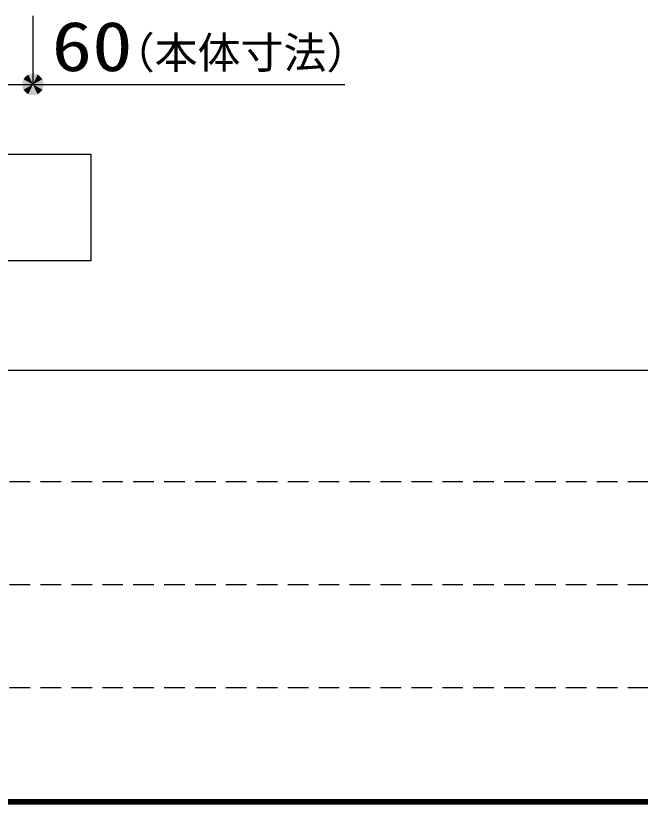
# Model space of a CAD drawing. Units: millimetres, scale not verified. Extents: x -8093 to 8093, y -5792 to 5792.
# Drawn here: x -4528 to -3437, y -5792 to -4415 of the extents above; entities that cross this region are included whole.
import ezdxf
from ezdxf.enums import TextEntityAlignment as Align

# ---------------------------------------------------------------- set-up
doc = ezdxf.new("R2010")
doc.units = ezdxf.units.MM
doc.header["$LTSCALE"] = 30
doc.linetypes.add('DASHED1', pattern=[1.8, 1.2, -0.6])
for name, color, linetype, lineweight in [('0-0_Axis_waku', 7, 'Continuous', 25), ('0-1_00クル-フ-0躯体', 3, 'Continuous', 25), ('0-3_00クル-フ-6寸法', 132, 'Continuous', 25)]:
    doc.layers.add(name, color=color, linetype=linetype, lineweight=lineweight)
doc.styles.add('ＭＳ ゴシック', font='')
doc.styles.get('ＭＳ ゴシック').set_extended_font_data('MS Gothic')

msp = doc.modelspace()

# ---------------------------------------------------------------- linework, layer by layer
at = {"layer": '0-0_Axis_waku'}
for p, q in [((-8085, -5034), (8085, -5034)), ((8086.8, -5785.8), (-8086.8, -5785.8)), ((8086.2, -5785.2), (-8086.2, -5785.2)), ((8085.6, -5784.6), (-8085.6, -5784.6)), ((-8085, -5784), (8085, -5784)), ((8093.4, -5792.4), (-8093.4, -5792.4)), ((8092.8, -5791.8), (-8092.8, -5791.8)), ((8092.2, -5791.2), (-8092.2, -5791.2)), ((8091.6, -5790.6), (-8091.6, -5790.6)), ((8091, -5790), (-8091, -5790)), ((8090.4, -5789.4), (-8090.4, -5789.4)), ((8089.8, -5788.8), (-8089.8, -5788.8)), ((8089.2, -5788.2), (-8089.2, -5788.2)), ((8088.6, -5787.6), (-8088.6, -5787.6)), ((8088, -5787), (-8088, -5787)), ((8087.4, -5786.4), (-8087.4, -5786.4))]:
    msp.add_line(p, q, dxfattribs=at)
at = {"layer": '0-0_Axis_waku', "linetype": 'DASHED1'}
for p, q in [((-75, -5229), (-8085, -5229)), ((-75, -5409), (-8085, -5409)), ((-75, -5589), (-8085, -5589))]:
    msp.add_line(p, q, dxfattribs=at)
at = {"layer": '0-1_00クル-フ-0躯体'}
msp.add_lwpolyline([(-4396.85, -4656.82), (-4396.85, -4843.13), (-6426.18, -4843.13), (-6426.18, -4656.82)], close=True, dxfattribs=at)
at = {"layer": '0-3_00クル-フ-6寸法', "color": 4}
for p, q in [((-4498.23, -4414.75), (-4498.23, -4534.75)), ((-4558.23, -4534.75), (-4498.23, -4534.75)), ((-4498.23, -4534.75), (-3953.49, -4534.75))]:
    msp.add_line(p, q, dxfattribs=at)
at = {"layer": '0-3_00クル-フ-6寸法'}
for points in [[(-4498.23, -4534.75), (-4508.28, -4518.92), (-4506.22, -4517.79)], [(-4498.23, -4534.75), (-4506.22, -4517.79), (-4504.03, -4516.92)], [(-4498.23, -4534.75), (-4504.03, -4516.92), (-4501.75, -4516.33)], [(-4498.23, -4534.75), (-4501.75, -4516.33), (-4499.41, -4516.04)], [(-4498.23, -4534.75), (-4499.41, -4516.04), (-4497.06, -4516.04)], [(-4498.23, -4534.75), (-4497.06, -4516.04), (-4494.72, -4516.33)], [(-4498.23, -4534.75), (-4494.72, -4516.33), (-4492.44, -4516.92)], [(-4498.23, -4534.75), (-4492.44, -4516.92), (-4490.25, -4517.79)], [(-4498.23, -4534.75), (-4490.25, -4517.79), (-4488.19, -4518.92)], [(-4498.23, -4534.75), (-4516.98, -4534.75), (-4516.84, -4532.4)], [(-4498.23, -4534.75), (-4516.84, -4532.4), (-4516.4, -4530.09)], [(-4498.23, -4534.75), (-4516.4, -4530.09), (-4515.67, -4527.85)], [(-4498.23, -4534.75), (-4515.67, -4527.85), (-4514.67, -4525.72)], [(-4498.23, -4534.75), (-4514.67, -4525.72), (-4513.4, -4523.73)], [(-4498.23, -4534.75), (-4513.4, -4523.73), (-4511.9, -4521.92)], [(-4498.23, -4534.75), (-4511.9, -4521.92), (-4510.19, -4520.3)], [(-4498.23, -4534.75), (-4510.19, -4520.3), (-4508.28, -4518.92)], [(-4498.23, -4534.75), (-4488.19, -4518.92), (-4486.28, -4520.3)], [(-4498.23, -4534.75), (-4486.28, -4520.3), (-4484.57, -4521.92)], [(-4498.23, -4534.75), (-4484.57, -4521.92), (-4483.07, -4523.73)], [(-4498.23, -4534.75), (-4483.07, -4523.73), (-4481.8, -4525.72)], [(-4498.23, -4534.75), (-4481.8, -4525.72), (-4480.8, -4527.85)], [(-4498.23, -4534.75), (-4480.8, -4527.85), (-4480.07, -4530.09)], [(-4498.23, -4534.75), (-4480.07, -4530.09), (-4479.63, -4532.4)], [(-4498.23, -4534.75), (-4479.63, -4532.4), (-4479.48, -4534.75)], [(-4498.23, -4534.75), (-4516.84, -4537.1), (-4516.98, -4534.75)], [(-4498.23, -4534.75), (-4516.4, -4539.41), (-4516.84, -4537.1)], [(-4498.23, -4534.75), (-4515.67, -4541.65), (-4516.4, -4539.41)], [(-4498.23, -4534.75), (-4514.67, -4543.78), (-4515.67, -4541.65)], [(-4498.23, -4534.75), (-4513.4, -4545.77), (-4514.67, -4543.78)], [(-4498.23, -4534.75), (-4511.9, -4547.59), (-4513.4, -4545.77)], [(-4498.23, -4534.75), (-4510.19, -4549.2), (-4511.9, -4547.59)], [(-4498.23, -4534.75), (-4508.28, -4550.58), (-4510.19, -4549.2)], [(-4498.23, -4534.75), (-4506.22, -4551.72), (-4508.28, -4550.58)], [(-4498.23, -4534.75), (-4504.03, -4552.58), (-4506.22, -4551.72)], [(-4498.23, -4534.75), (-4501.75, -4553.17), (-4504.03, -4552.58)], [(-4498.23, -4534.75), (-4499.41, -4553.46), (-4501.75, -4553.17)], [(-4498.23, -4534.75), (-4497.06, -4553.46), (-4499.41, -4553.46)], [(-4498.23, -4534.75), (-4494.72, -4553.17), (-4497.06, -4553.46)], [(-4498.23, -4534.75), (-4492.44, -4552.58), (-4494.72, -4553.17)], [(-4498.23, -4534.75), (-4490.25, -4551.72), (-4492.44, -4552.58)], [(-4498.23, -4534.75), (-4488.19, -4550.58), (-4490.25, -4551.72)], [(-4498.23, -4534.75), (-4486.28, -4549.2), (-4488.19, -4550.58)], [(-4498.23, -4534.75), (-4484.57, -4547.59), (-4486.28, -4549.2)], [(-4498.23, -4534.75), (-4483.07, -4545.77), (-4484.57, -4547.59)], [(-4498.23, -4534.75), (-4481.8, -4543.78), (-4483.07, -4545.77)], [(-4498.23, -4534.75), (-4480.8, -4541.65), (-4481.8, -4543.78)], [(-4498.23, -4534.75), (-4480.07, -4539.41), (-4480.8, -4541.65)], [(-4498.23, -4534.75), (-4479.63, -4537.1), (-4480.07, -4539.41)], [(-4498.23, -4534.75), (-4479.48, -4534.75), (-4479.63, -4537.1)]]:
    msp.add_solid(points, dxfattribs=at)

# ---------------------------------------------------------------- texts
at = {"layer": '0-3_00クル-フ-6寸法', "color": 3, "style": 'ＭＳ ゴシック', "width": 1.2}
msp.add_text('60', height=86.66, dxfattribs=at).set_placement((-4465.57, -4537.42), align=Align.BOTTOM_LEFT)
at = {"layer": '0-3_00クル-フ-6寸法', "color": 4, "style": 'ＭＳ ゴシック'}
msp.add_text('（本体寸法）', height=54.99, dxfattribs=at).set_placement((-4360.54, -4523.26), align=Align.BOTTOM_LEFT)

doc.saveas('drawing.dxf')
